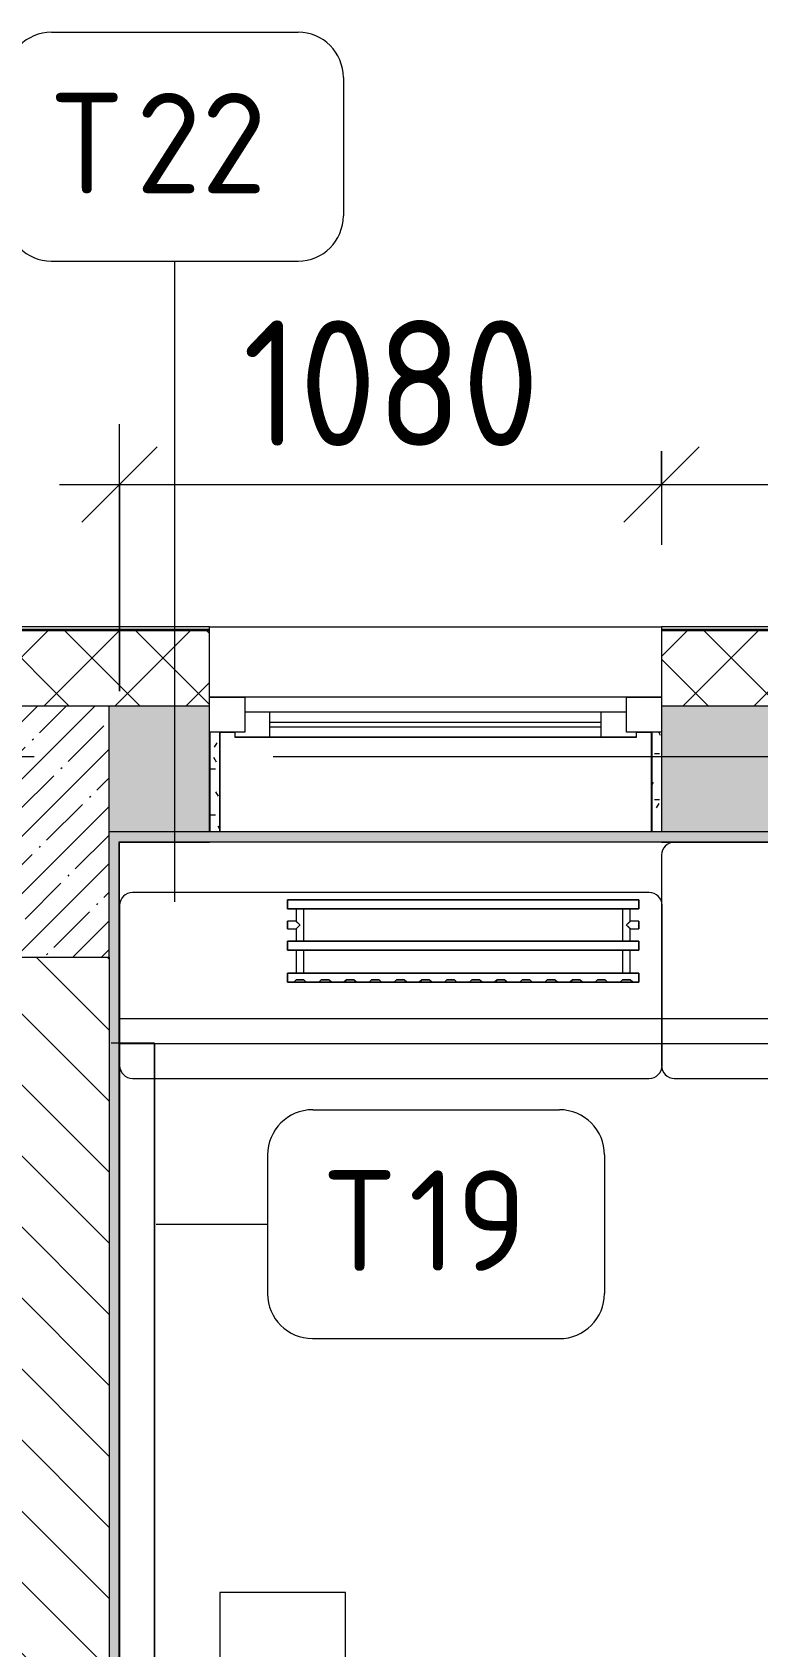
# Model space of a CAD drawing. Header units: millimetres. Extents: x 81566 to 292854, y -8553 to 29000.
# Drawn here: x 110897 to 112341, y 19527 to 22742 of the extents above; entities that cross this region are included whole.
import ezdxf

# ---------------------------------------------------------------- set-up
doc = ezdxf.new("R2010")
doc.units = ezdxf.units.MM
doc.linetypes.add('Осевая', pattern=[3175, 635, -476.25, 1587.5, -476.25])
for name, color, linetype, lineweight in [('A-ANNO-DIMS', 7, 'Continuous', 9), ('A-ANNO-DIMS-100', 7, 'Continuous', 9), ('A-GLAZ', 7, 'Continuous', 9), ('A-GLAZ-1', 7, 'Continuous', 13), ('A-WALL', 7, 'Continuous', 9), ('I-FURN-IDEN', 7, 'Continuous', 9), ('I-WALL', 7, 'Continuous', 9), ('S-COLS', 7, 'Continuous', 9), ('Оси-2', 7, 'Осевая', 9)]:
    doc.layers.add(name, color=color, linetype=linetype, lineweight=lineweight)
for name, color, linetype, lineweight, true_color in [('A-WALL-1', 9, 'Continuous', 9, 0x808080), ('A-WALL-FNSH-1', 9, 'Continuous', 9, 0x808080), ('I-FURN-1', 9, 'Continuous', 9, 0x808080), ('M-EQPM-1', 7, 'Continuous', 9, 0xb2b2b2)]:
    doc.layers.add(name, color=color, linetype=linetype, lineweight=lineweight, true_color=true_color)
doc.styles.add('GOST Common', font='GOST_Common.ttf', dxfattribs={"height": 200})
doc.styles.add('ISOCPEUR', font='isocpeur.ttf', dxfattribs={"width": 0.9, "height": 250})
doc.dimstyles.new('ISO-2_5_0_9К_БОЛЬШОЙ', dxfattribs={"dimscale": 304.8, "dimtxt": 248.995294, "dimasz": 0.492126, "dimexe": 0.393701, "dimexo": 0.984252, "dimgap": 0, "dimtad": 1, "dimdec": 0, "dimrnd": 10, "dimzin": 0, "dimdsep": 46, "dimtxsty": 'ISOCPEUR', "dimblk1": 'OBLIQUE', "dimblk2": 'OBLIQUE', "dimsah": 1, "dimcen": 0.09, "dimdle": 0.393701, "dimazin": 0, "dimtfac": 1, "dimtdec": 4, "dimtix": 1, "dimtmove": 0, "dimatfit": 3, "dimfxl": 1, "dimtvp": 1, "dimtolj": 1, "dimtzin": 0, "dimarcsym": 2})
pattern_1 = [(0, (0, 0), (121.92, 30.48), [10.058, -81.382, 10.058, -81.382, -487.68]), (0, (0, 0), (121.92, 30.48), [-182.88, 10.058, -172.822, 10.058, -81.382, -213.36]), (0, (0, 0), (121.92, 30.48), [-457.2, 10.058, -50.902, 10.058, -142.342]), (120, (45.72, 15.24), (-87.356454, 90.345817), [10.058, -81.382, 10.058, -81.382, -487.68]), (120, (45.72, 15.24), (-87.356454, 90.345817), [-182.88, 10.058, -172.822, 10.058, -81.382, -213.36]), (120, (45.72, 15.24), (-87.356454, 90.345817), [-457.2, 10.058, -50.902, 10.058, -142.342]), (240, (60.96, 76.2), (-34.563546, -120.825817), [10.058, -81.382, 10.058, -81.382, -487.68]), (240, (60.96, 76.2), (-34.563546, -120.825817), [-182.88, 10.058, -172.822, 10.058, -81.382, -213.36]), (240, (60.96, 76.2), (-34.563546, -120.825817), [-457.2, 10.058, -50.902, 10.058, -142.342])]

# ---------------------------------------------------------------- blocks, each defined once
blk = doc.blocks.new('120_Окно_СКБ_1Ст - 120_Окно_СКБ_1Ст 900х2500_h_ с форточкой-V1-План расстановки мебели и оборудования 2 этажа в осях 23-33')
at = {"layer": 'A-GLAZ'}
for p, q in [((450, -57), (-450, -57)), ((-429.6, -127), (-400, -127)), ((-330, -107), (330, -107)), ((330, -117), (-330, -117)), ((400, -127), (430.4, -127))]:
    blk.add_line(p, q, dxfattribs=at)
at = {"layer": 'A-GLAZ-1'}
for p, q in [((-450, -127), (-450, -57)), ((-450, -57), (-380, -57)), ((-380, -57), (-380, -127)), ((380, -127), (380, -57)), ((380, -57), (450, -57)), ((450, -57), (450, -127)), ((380, -87), (-380, -87)), ((-380, -87), (-380, -127)), ((-330, -137), (-330, -87)), ((330, -137), (330, -87)), ((380, -127), (380, -87)), ((-380, -127), (-450, -127)), ((-380, -127), (-400, -127)), ((-400, -127), (-400, -137)), ((450, -127), (380, -127)), ((400, -127), (380, -127)), ((400, -137), (400, -127)), ((-400, -137), (400, -137)), ((400, -137), (-400, -137))]:
    blk.add_line(p, q, dxfattribs=at)
blk = doc.blocks.new('BSC_Колонна _Прямоугольная - 700х500-V21-План расстановки мебели и оборудования 2 этажа в осях 23-33')
at = {"layer": 'S-COLS'}
h = blk.add_hatch(dxfattribs=at)
h.set_pattern_fill('FP_34', color=256, style=0, pattern_type=2)
h.set_pattern_definition([(45, (-110700, -21150), (-57.024626, 57.024626), []), (45, (-110642.975, -21150), (-57.024626, 57.024626), [100.806, -20.161, 3.353, -16.808])])
h.paths.add_polyline_path([(-350, -250), (350, -250), (350, 250), (-350, 250), (-350, 112.9)])
for p, q in [((350, 250), (-350, 250)), ((-350, 250), (-350, -250)), ((350, -250), (350, 250)), ((-350, -250), (350, -250))]:
    blk.add_line(p, q, dxfattribs=at)
blk = doc.blocks.new('Стол базовый прямоугольный - 5_7-26328560-План расстановки мебели и оборудования 2 этажа в осях 23-33')
at = {"layer": 'I-FURN-1'}
for p, q in [((1000, 125), (-1000, 125)), ((-1000, 125), (-1000, -125)), ((1000, -125), (1000, 125)), ((-1000, -125), (1000, -125))]:
    blk.add_line(p, q, dxfattribs=at)
blk = doc.blocks.new('radiator_prado_classic_z_tip_30_po exemplyaru - Classic Z Тип 30-300-31134001-План расстановки мебели и оборудования 2 этажа в осях 23-33')
at = {"layer": 'M-EQPM-1'}
for p, q in [((0, 228), (0, 210)), ((700, 228), (0, 228)), ((0, 210), (0, 228)), ((0, 228), (12.5, 228)), ((12.5, 228), (37.5, 228)), ((37.5, 228), (12.5, 228)), ((12.5, 228), (37.5, 228)), ((12.5, 228), (17.5, 223)), ((12.5, 228), (17.5, 223)), ((32.5, 223), (37.5, 228)), ((37.5, 228), (32.5, 223)), ((37.5, 228), (62.5, 228)), ((62.5, 228), (87.5, 228)), ((87.5, 228), (62.5, 228)), ((62.5, 228), (87.5, 228)), ((62.5, 228), (67.5, 223)), ((62.5, 228), (67.5, 223)), ((82.5, 223), (87.5, 228)), ((87.5, 228), (82.5, 223)), ((87.5, 228), (112.5, 228)), ((112.5, 228), (137.5, 228)), ((137.5, 228), (112.5, 228)), ((112.5, 228), (137.5, 228)), ((112.5, 228), (117.5, 223)), ((112.5, 228), (117.5, 223)), ((132.5, 223), (137.5, 228)), ((137.5, 228), (132.5, 223)), ((137.5, 228), (162.5, 228)), ((162.5, 228), (187.5, 228)), ((187.5, 228), (162.5, 228)), ((162.5, 228), (187.5, 228)), ((162.5, 228), (167.5, 223)), ((162.5, 228), (167.5, 223)), ((182.5, 223), (187.5, 228)), ((187.5, 228), (182.5, 223)), ((187.5, 228), (212.5, 228)), ((212.5, 228), (237.5, 228)), ((237.5, 228), (212.5, 228)), ((212.5, 228), (237.5, 228)), ((212.5, 228), (217.5, 223)), ((212.5, 228), (217.5, 223)), ((232.5, 223), (237.5, 228)), ((237.5, 228), (232.5, 223)), ((237.5, 228), (262.5, 228)), ((262.5, 228), (287.5, 228)), ((287.5, 228), (262.5, 228)), ((262.5, 228), (287.5, 228)), ((262.5, 228), (267.5, 223)), ((262.5, 228), (267.5, 223)), ((282.5, 223), (287.5, 228)), ((287.5, 228), (282.5, 223)), ((287.5, 228), (312.5, 228)), ((312.5, 228), (337.5, 228)), ((337.5, 228), (312.5, 228)), ((312.5, 228), (337.5, 228)), ((312.5, 228), (317.5, 223)), ((312.5, 228), (317.5, 223)), ((332.5, 223), (337.5, 228)), ((337.5, 228), (332.5, 223)), ((337.5, 228), (362.5, 228)), ((362.5, 228), (387.5, 228)), ((387.5, 228), (362.5, 228)), ((362.5, 228), (387.5, 228)), ((362.5, 228), (367.5, 223)), ((362.5, 228), (367.5, 223)), ((382.5, 223), (387.5, 228)), ((387.5, 228), (382.5, 223)), ((387.5, 228), (412.5, 228)), ((412.5, 228), (437.5, 228)), ((437.5, 228), (412.5, 228)), ((412.5, 228), (437.5, 228)), ((412.5, 228), (417.5, 223)), ((412.5, 228), (417.5, 223)), ((432.5, 223), (437.5, 228)), ((437.5, 228), (432.5, 223)), ((437.5, 228), (462.5, 228)), ((462.5, 228), (487.5, 228)), ((487.5, 228), (462.5, 228)), ((462.5, 228), (487.5, 228)), ((462.5, 228), (467.5, 223)), ((462.5, 228), (467.5, 223)), ((482.5, 223), (487.5, 228)), ((487.5, 228), (482.5, 223)), ((487.5, 228), (512.5, 228)), ((512.5, 228), (537.5, 228)), ((537.5, 228), (512.5, 228)), ((512.5, 228), (537.5, 228)), ((512.5, 228), (517.5, 223)), ((512.5, 228), (517.5, 223)), ((532.5, 223), (537.5, 228)), ((537.5, 228), (532.5, 223)), ((537.5, 228), (562.5, 228)), ((562.5, 228), (587.5, 228)), ((587.5, 228), (562.5, 228)), ((562.5, 228), (587.5, 228)), ((562.5, 228), (567.5, 223)), ((562.5, 228), (567.5, 223)), ((582.5, 223), (587.5, 228)), ((587.5, 228), (582.5, 223)), ((587.5, 228), (612.5, 228)), ((612.5, 228), (637.5, 228)), ((637.5, 228), (612.5, 228)), ((612.5, 228), (637.5, 228)), ((612.5, 228), (617.5, 223)), ((612.5, 228), (617.5, 223)), ((632.5, 223), (637.5, 228)), ((637.5, 228), (632.5, 223)), ((637.5, 228), (662.5, 228)), ((662.5, 228), (687.5, 228)), ((687.5, 228), (662.5, 228)), ((662.5, 228), (687.5, 228)), ((662.5, 228), (667.5, 223)), ((662.5, 228), (667.5, 223)), ((682.5, 223), (687.5, 228)), ((687.5, 228), (682.5, 223)), ((687.5, 228), (700, 228)), ((700, 210), (700, 228)), ((700, 228), (700, 210)), ((0, 210), (700, 210)), ((17.5, 210), (0, 210)), ((32.5, 223), (17.5, 223)), ((17.5, 223), (32.5, 223)), ((17.5, 210), (17.5, 164)), ((17.5, 210), (17.5, 164)), ((25, 210), (17.5, 210)), ((17.5, 210), (17.8, 210)), ((21.2, 210), (17.5, 210)), ((17.5, 210), (32.5, 210)), ((17.8, 210), (28.7, 210)), ((31.5, 210), (18.5, 210)), ((26.9, 210), (21.2, 210)), ((28.7, 210), (25, 210)), ((32.5, 210), (26.9, 210)), ((31.5, 210), (28.7, 210)), ((28.7, 210), (30.3, 210)), ((30.3, 210), (32.5, 210)), ((32.5, 210), (31.5, 210)), ((32.5, 164), (32.5, 210)), ((32.5, 164), (32.5, 210)), ((667.5, 210), (32.5, 210)), ((82.5, 223), (67.5, 223)), ((67.5, 223), (82.5, 223)), ((132.5, 223), (117.5, 223)), ((117.5, 223), (132.5, 223)), ((182.5, 223), (167.5, 223)), ((167.5, 223), (182.5, 223)), ((232.5, 223), (217.5, 223)), ((217.5, 223), (232.5, 223)), ((282.5, 223), (267.5, 223)), ((267.5, 223), (282.5, 223)), ((332.5, 223), (317.5, 223)), ((317.5, 223), (332.5, 223)), ((382.5, 223), (367.5, 223)), ((367.5, 223), (382.5, 223)), ((432.5, 223), (417.5, 223)), ((417.5, 223), (432.5, 223)), ((482.5, 223), (467.5, 223)), ((467.5, 223), (482.5, 223)), ((532.5, 223), (517.5, 223)), ((517.5, 223), (532.5, 223)), ((582.5, 223), (567.5, 223)), ((567.5, 223), (582.5, 223)), ((632.5, 223), (617.5, 223)), ((617.5, 223), (632.5, 223)), ((682.5, 223), (667.5, 223)), ((667.5, 223), (682.5, 223)), ((667.5, 210), (667.5, 164)), ((667.5, 210), (667.5, 164)), ((668.5, 210), (667.5, 210)), ((667.5, 210), (682.5, 210)), ((671.2, 210), (667.5, 210)), ((667.5, 210), (671.2, 210)), ((669.7, 210), (668.5, 210)), ((681.5, 210), (668.5, 210)), ((678.7, 210), (669.7, 210)), ((673.1, 210), (671.2, 210)), ((671.2, 210), (682.5, 210)), ((682.5, 210), (673.1, 210)), ((682.5, 210), (678.7, 210)), ((682.5, 164), (682.5, 210)), ((682.5, 164), (682.5, 210)), ((700, 210), (682.5, 210)), ((700, 164), (0, 164)), ((0, 164), (0, 146)), ((0, 146), (0, 164)), ((0, 164), (17.5, 164)), ((26.9, 164), (17.5, 164)), ((17.5, 164), (28.7, 164)), ((18.5, 164), (17.5, 164)), ((17.5, 164), (32.5, 164)), ((26.9, 164), (18.5, 164)), ((18.5, 164), (31.5, 164)), ((32.2, 164), (26.9, 164)), ((28.7, 164), (26.9, 164)), ((28.7, 164), (32.5, 164)), ((31.5, 164), (28.7, 164)), ((32.2, 164), (31.5, 164)), ((32.5, 164), (32.2, 164)), ((32.5, 164), (32.2, 164)), ((32.5, 164), (667.5, 164)), ((675, 164), (667.5, 164)), ((667.5, 164), (682.5, 164)), ((673.1, 164), (667.5, 164)), ((667.5, 164), (669.7, 164)), ((668.5, 164), (681.5, 164)), ((669.7, 164), (671.2, 164)), ((671.2, 164), (678.7, 164)), ((682.5, 164), (673.1, 164)), ((681.5, 164), (675, 164)), ((678.7, 164), (682.2, 164)), ((682.5, 164), (681.5, 164)), ((682.2, 164), (682.5, 164)), ((682.5, 164), (700, 164)), ((700, 146), (700, 164)), ((700, 164), (700, 146)), ((0, 146), (700, 146)), ((17.5, 146), (0, 146)), ((17.5, 146), (17.5, 121.5)), ((17.5, 146), (17.5, 121.5)), ((17.5, 146), (28.7, 146)), ((17.8, 146), (17.5, 146)), ((17.5, 146), (28.7, 146)), ((32.5, 146), (17.5, 146)), ((19.7, 146), (17.8, 146)), ((31.5, 146), (18.5, 146)), ((21.2, 146), (19.7, 146)), ((23.1, 146), (21.2, 146)), ((26.9, 146), (23.1, 146)), ((28.7, 146), (26.9, 146)), ((28.7, 146), (31.5, 146)), ((32.5, 146), (28.7, 146)), ((28.7, 146), (30.3, 146)), ((30.3, 146), (31.5, 146)), ((31.5, 146), (32.5, 146)), ((31.5, 146), (32.5, 146)), ((32.5, 82), (32.5, 146)), ((32.5, 82), (32.5, 146)), ((667.5, 146), (32.5, 146)), ((667.5, 146), (667.5, 82)), ((667.5, 146), (667.5, 82)), ((667.5, 146), (675, 146)), ((682.5, 146), (667.5, 146)), ((667.5, 146), (681.5, 146)), ((673.1, 146), (667.5, 146)), ((681.5, 146), (668.5, 146)), ((675, 146), (673.1, 146)), ((675, 146), (678.7, 146)), ((682.5, 146), (675, 146)), ((678.7, 146), (681.5, 146)), ((681.5, 146), (682.5, 146)), ((681.5, 146), (682.5, 146)), ((682.5, 121.5), (682.5, 146)), ((682.5, 121.5), (682.5, 146)), ((700, 146), (682.5, 146)), ((17.5, 121.5), (0, 121.5)), ((17.5, 121.5), (0, 121.5)), ((0, 121.5), (0, 121.2)), ((0, 106.5), (0, 121.5)), ((0, 121.2), (0, 106.8)), ((0, 121.2), (0, 120.5)), ((0, 120.5), (0, 121.2)), ((0, 121.2), (0, 121.2)), ((0, 120.5), (0, 119.3)), ((0, 119.3), (0, 120.5)), ((0, 119.3), (0, 117.8)), ((0, 117.8), (0, 119.3)), ((0, 117.8), (0, 115.9)), ((0, 115.9), (0, 117.8)), ((0, 115.9), (0, 114)), ((0, 114), (0, 115.9)), ((0, 114), (0, 112.1)), ((0, 112.1), (0, 114)), ((0, 112.1), (0, 110.2)), ((0, 110.2), (0, 112.1)), ((0, 110.2), (0, 108.7)), ((0, 108.7), (0, 110.2)), ((0, 108.7), (0, 106.8)), ((0, 106.8), (0, 108.7)), ((0, 106.8), (0, 106.5)), ((0, 106.8), (0, 106.8)), ((0, 106.5), (17.5, 106.5)), ((0, 106.5), (17.5, 106.5)), ((17.5, 106.5), (17.5, 82)), ((17.5, 106.5), (17.5, 82)), ((700, 121.5), (682.5, 121.5)), ((700, 121.5), (682.5, 121.5)), ((682.5, 82), (682.5, 106.5)), ((682.5, 106.5), (700, 106.5)), ((682.5, 82), (682.5, 106.5)), ((682.5, 106.5), (700, 106.5)), ((700, 121.5), (700, 106.5)), ((700, 121.2), (700, 121.5)), ((700, 121.5), (700, 121.2)), ((700, 121.2), (700, 121.5)), ((700, 106.8), (700, 121.2)), ((700, 121.2), (700, 106.8)), ((700, 119.3), (700, 121.2)), ((700, 114), (700, 119.3)), ((700, 112.1), (700, 114)), ((700, 107.5), (700, 112.1)), ((700, 106.8), (700, 107.5)), ((700, 106.5), (700, 106.8)), ((700, 106.8), (700, 106.5)), ((700, 106.5), (700, 106.8)), ((700, 82), (0, 82)), ((0, 82), (0, 64)), ((0, 64), (0, 82)), ((0, 82), (17.5, 82)), ((32.5, 82), (17.5, 82)), ((17.5, 82), (17.8, 82)), ((17.8, 82), (17.5, 82)), ((17.5, 82), (32.5, 82)), ((17.8, 82), (18.5, 82)), ((18.5, 82), (17.8, 82)), ((18.5, 82), (23.1, 82)), ((25, 82), (18.5, 82)), ((18.5, 82), (31.5, 82)), ((23.1, 82), (32.2, 82)), ((31.5, 82), (25, 82)), ((32.2, 82), (31.5, 82)), ((32.2, 82), (32.5, 82)), ((32.5, 82), (32.2, 82)), ((32.5, 82), (667.5, 82)), ((669.7, 82), (667.5, 82)), ((667.5, 82), (682.5, 82)), ((675, 82), (667.5, 82)), ((667.5, 82), (667.8, 82)), ((667.8, 82), (682.2, 82)), ((668.5, 82), (681.5, 82)), ((678.7, 82), (669.7, 82)), ((678.7, 82), (675, 82)), ((682.2, 82), (678.7, 82)), ((681.5, 82), (678.7, 82)), ((682.5, 82), (681.5, 82)), ((682.5, 82), (682.2, 82)), ((682.2, 82), (682.5, 82)), ((682.5, 82), (700, 82)), ((700, 64), (700, 82)), ((700, 82), (700, 64)), ((700, 64), (0, 64)), ((0, 64), (700, 64))]:
    blk.add_line(p, q, dxfattribs=at)
for points, knots in [([(17.8, 121.2), (17.7, 121.3), (17.7, 121.3), (17.5, 121.5), (17.5, 121.5), (17.5, 121.5)], [0.8571429, 0.8571429, 0.8571429, 0.8571429, 0.8928571, 0.9285714, 1, 1, 1, 1]), ([(17.5, 121.5), (17.5, 121.5), (17.5, 121.5), (17.7, 121.3), (17.7, 121.3), (17.8, 121.2)], [0, 0, 0, 0, 0.0714286, 0.1071429, 0.1428571, 0.1428571, 0.1428571, 0.1428571]), ([(17.5, 121.5), (17.5, 121.5), (17.5, 121.5), (17.7, 121.3), (17.7, 121.3), (17.8, 121.2)], [0, 0, 0, 0, 0.0714286, 0.1071429, 0.1428571, 0.1428571, 0.1428571, 0.1428571]), ([(25, 114), (24.5, 114.5), (23.6, 115.4), (22.4, 116.6), (21.6, 117.4), (21.1, 117.9), (20.8, 118.2), (20.5, 118.5), (20.2, 118.8), (19.8, 119.1), (19.6, 119.4), (19.3, 119.7), (19, 120), (18.7, 120.3), (18.5, 120.5), (18.3, 120.7), (18.1, 120.9), (17.9, 121.1), (17.8, 121.2), (17.7, 121.3), (17.5, 121.5), (17.5, 121.5), (17.5, 121.5)], [0, 0, 0, 0, 0.142857, 0.285714, 0.357143, 0.392857, 0.428571, 0.464286, 0.5, 0.535714, 0.571429, 0.607143, 0.642857, 0.678571, 0.714286, 0.75, 0.785714, 0.821429, 0.857143, 0.892857, 0.928571, 1, 1, 1, 1]), ([(17.5, 106.5), (17.5, 106.5), (17.5, 106.5), (17.7, 106.7), (17.8, 106.8), (17.9, 106.9), (18.1, 107.1), (18.3, 107.3), (18.5, 107.5), (18.7, 107.7), (19, 108), (19.3, 108.3), (19.6, 108.6), (19.8, 108.9), (20.3, 109.3), (20.7, 109.7), (21.1, 110.1), (21.6, 110.6), (22.4, 111.4), (23.6, 112.6), (24.5, 113.5), (25, 114)], [0, 0, 0, 0, 0.071429, 0.107143, 0.142857, 0.178571, 0.214286, 0.25, 0.285714, 0.321429, 0.357143, 0.392857, 0.428571, 0.464286, 0.5, 0.571429, 0.607143, 0.642857, 0.714286, 0.857143, 1, 1, 1, 1]), ([(17.5, 106.5), (17.5, 106.5), (17.5, 106.5), (17.7, 106.7), (17.7, 106.7), (17.8, 106.8)], [0, 0, 0, 0, 0.0714286, 0.1071429, 0.1428571, 0.1428571, 0.1428571, 0.1428571]), ([(17.8, 106.8), (17.7, 106.7), (17.7, 106.7), (17.5, 106.5), (17.5, 106.5), (17.5, 106.5)], [0.8571429, 0.8571429, 0.8571429, 0.8571429, 0.8928571, 0.9285714, 1, 1, 1, 1]), ([(17.8, 106.8), (17.7, 106.7), (17.7, 106.7), (17.5, 106.5), (17.5, 106.5), (17.5, 106.5)], [0.8571429, 0.8571429, 0.8571429, 0.8571429, 0.8928571, 0.9285714, 1, 1, 1, 1]), ([(17.8, 121.2), (17.8, 121.2), (17.9, 121.1), (18.1, 120.9), (18.3, 120.7), (18.5, 120.5), (18.7, 120.3), (19, 120), (19.3, 119.7), (19.6, 119.4), (19.8, 119.1), (20.3, 118.7), (20.7, 118.3), (21.1, 117.9), (21.6, 117.4), (22.4, 116.6), (23.1, 115.9), (23.6, 115.4)], [0.1428571, 0.1428571, 0.1428571, 0.1428571, 0.1785714, 0.2142857, 0.25, 0.2857143, 0.3214286, 0.3571429, 0.3928571, 0.4285714, 0.4642857, 0.5, 0.5714286, 0.6071429, 0.6428571, 0.7142857, 0.8571429, 0.8571429, 0.8571429, 0.8571429]), ([(22.1, 111.1), (21.9, 110.9), (21.6, 110.6), (21.1, 110.1), (20.8, 109.8), (20.5, 109.5), (20.2, 109.2), (19.8, 108.9), (19.6, 108.6), (19.3, 108.3), (19, 108), (18.7, 107.7), (18.5, 107.5), (18.3, 107.3), (18.1, 107.1), (17.9, 106.9), (17.8, 106.8), (17.8, 106.8)], [0.2857143, 0.2857143, 0.2857143, 0.2857143, 0.3571429, 0.3928571, 0.4285714, 0.4642857, 0.5, 0.5357143, 0.5714286, 0.6071429, 0.6428571, 0.6785714, 0.7142857, 0.75, 0.7857143, 0.8214286, 0.8571429, 0.8571429, 0.8571429, 0.8571429]), ([(17.8, 106.8), (17.8, 106.8), (17.9, 106.9), (18.1, 107.1), (18.3, 107.3), (18.5, 107.5), (18.7, 107.7), (19, 108), (19.3, 108.3), (19.6, 108.6), (19.9, 108.8), (20.3, 109.3), (20.6, 109.6), (20.8, 109.8)], [0.1428571, 0.1428571, 0.1428571, 0.1428571, 0.1785714, 0.2142857, 0.25, 0.2857143, 0.3214286, 0.3571429, 0.3928571, 0.4285714, 0.4642857, 0.5, 0.5714286, 0.5714286, 0.5714286, 0.5714286]), ([(19.6, 119.4), (19.7, 119.3), (19.9, 119.2), (20.3, 118.7), (20.6, 118.4), (20.8, 118.2)], [0.4285714, 0.4285714, 0.4285714, 0.4285714, 0.4642857, 0.5, 0.5714286, 0.5714286, 0.5714286, 0.5714286]), ([(22.1, 116.9), (21.9, 117.1), (21.6, 117.4), (21.1, 117.9), (20.9, 118.1), (20.8, 118.2)], [0.2857143, 0.2857143, 0.2857143, 0.2857143, 0.3571429, 0.3928571, 0.4285714, 0.4285714, 0.4285714, 0.4285714]), ([(20.8, 118.2), (20.9, 118.1), (21.1, 117.9), (21.6, 117.4), (21.9, 117.1), (22.1, 116.9)], [0.5714286, 0.5714286, 0.5714286, 0.5714286, 0.6071429, 0.6428571, 0.7142857, 0.7142857, 0.7142857, 0.7142857]), ([(20.8, 109.8), (20.9, 109.9), (21.1, 110.1), (21.6, 110.6), (21.9, 110.9), (22.1, 111.1)], [0.5714286, 0.5714286, 0.5714286, 0.5714286, 0.6071429, 0.6428571, 0.7142857, 0.7142857, 0.7142857, 0.7142857]), ([(22.1, 111.1), (21.9, 110.9), (21.6, 110.6), (21.1, 110.1), (20.9, 109.9), (20.8, 109.8)], [0.2857143, 0.2857143, 0.2857143, 0.2857143, 0.3571429, 0.3928571, 0.4285714, 0.4285714, 0.4285714, 0.4285714]), ([(675, 114), (675.5, 114.5), (676.4, 115.4), (677.6, 116.6), (678.4, 117.4), (678.9, 117.9), (679.2, 118.2), (679.5, 118.5), (679.8, 118.8), (680.1, 119.2), (680.4, 119.4), (680.7, 119.7), (681, 120), (681.3, 120.3), (681.5, 120.5), (681.7, 120.7), (681.9, 120.9), (682.1, 121.1), (682.2, 121.2), (682.3, 121.3), (682.5, 121.5), (682.5, 121.5), (682.5, 121.5)], [0, 0, 0, 0, 0.142857, 0.285714, 0.357143, 0.392857, 0.428571, 0.464286, 0.5, 0.535714, 0.571429, 0.607143, 0.642857, 0.678571, 0.714286, 0.75, 0.785714, 0.821429, 0.857143, 0.892857, 0.928571, 1, 1, 1, 1]), ([(682.5, 106.5), (682.5, 106.5), (682.5, 106.5), (682.3, 106.7), (682.2, 106.8), (682.1, 106.9), (681.9, 107.1), (681.7, 107.3), (681.5, 107.5), (681.3, 107.7), (681, 108), (680.7, 108.3), (680.4, 108.6), (680.1, 108.8), (679.7, 109.3), (679.3, 109.7), (678.9, 110.1), (678.4, 110.6), (677.6, 111.4), (676.4, 112.6), (675.5, 113.5), (675, 114)], [0, 0, 0, 0, 0.071429, 0.107143, 0.142857, 0.178571, 0.214286, 0.25, 0.285714, 0.321429, 0.357143, 0.392857, 0.428571, 0.464286, 0.5, 0.571429, 0.607143, 0.642857, 0.714286, 0.857143, 1, 1, 1, 1]), ([(682.2, 121.2), (682.2, 121.2), (682.1, 121.1), (681.9, 120.9), (681.7, 120.7), (681.5, 120.5), (681.3, 120.3), (681, 120), (680.7, 119.7), (680.4, 119.4), (680.1, 119.2), (679.7, 118.7), (679.3, 118.3), (678.9, 117.9), (678.4, 117.4), (677.6, 116.6), (676.9, 115.9), (676.4, 115.4)], [0.1428571, 0.1428571, 0.1428571, 0.1428571, 0.1785714, 0.2142857, 0.25, 0.2857143, 0.3214286, 0.3571429, 0.3928571, 0.4285714, 0.4642857, 0.5, 0.5714286, 0.6071429, 0.6428571, 0.7142857, 0.8571429, 0.8571429, 0.8571429, 0.8571429]), ([(682.2, 121.2), (682.2, 121.2), (682.1, 121.1), (681.9, 120.9), (681.7, 120.7), (681.5, 120.5), (681.3, 120.3), (681, 120), (680.7, 119.7), (680.4, 119.4), (680.1, 119.2), (679.7, 118.7), (679.3, 118.3), (678.9, 117.9), (678.4, 117.4), (677.6, 116.6), (676.9, 115.9), (676.4, 115.4)], [0.1428571, 0.1428571, 0.1428571, 0.1428571, 0.1785714, 0.2142857, 0.25, 0.2857143, 0.3214286, 0.3571429, 0.3928571, 0.4285714, 0.4642857, 0.5, 0.5714286, 0.6071429, 0.6428571, 0.7142857, 0.8571429, 0.8571429, 0.8571429, 0.8571429]), ([(677.9, 116.9), (678.1, 117.1), (678.4, 117.4), (678.9, 117.9), (679.2, 118.2), (679.5, 118.5), (679.8, 118.8), (680.1, 119.2), (680.4, 119.4), (680.7, 119.7), (681, 120), (681.3, 120.3), (681.5, 120.5), (681.7, 120.7), (681.9, 120.9), (682.1, 121.1), (682.2, 121.2), (682.2, 121.2)], [0.2857143, 0.2857143, 0.2857143, 0.2857143, 0.3571429, 0.3928571, 0.4285714, 0.4642857, 0.5, 0.5357143, 0.5714286, 0.6071429, 0.6428571, 0.6785714, 0.7142857, 0.75, 0.7857143, 0.8214286, 0.8571429, 0.8571429, 0.8571429, 0.8571429]), ([(677.9, 111.1), (678.1, 110.9), (678.4, 110.6), (678.9, 110.1), (679.2, 109.8), (679.5, 109.5), (679.8, 109.2), (680.1, 108.8), (680.3, 108.7), (680.4, 108.6)], [0.2857143, 0.2857143, 0.2857143, 0.2857143, 0.3571429, 0.3928571, 0.4285714, 0.4642857, 0.5, 0.5357143, 0.5714286, 0.5714286, 0.5714286, 0.5714286]), ([(677.9, 111.1), (678.1, 110.9), (678.4, 110.6), (678.9, 110.1), (679.2, 109.8), (679.5, 109.5), (679.8, 109.2), (680.1, 108.8), (680.4, 108.6), (680.7, 108.3), (681, 108), (681.3, 107.7), (681.5, 107.5), (681.7, 107.3), (681.9, 107.1), (682.1, 106.9), (682.2, 106.8), (682.2, 106.8)], [0.2857143, 0.2857143, 0.2857143, 0.2857143, 0.3571429, 0.3928571, 0.4285714, 0.4642857, 0.5, 0.5357143, 0.5714286, 0.6071429, 0.6428571, 0.6785714, 0.7142857, 0.75, 0.7857143, 0.8214286, 0.8571429, 0.8571429, 0.8571429, 0.8571429]), ([(682.2, 106.8), (682.2, 106.8), (682.1, 106.9), (681.9, 107.1), (681.7, 107.3), (681.5, 107.5), (681.3, 107.7), (681, 108), (680.7, 108.3), (680.4, 108.6), (680.1, 108.8), (679.7, 109.3), (679.3, 109.7), (678.9, 110.1), (678.4, 110.6), (678.1, 110.9), (677.9, 111.1)], [0.1428571, 0.1428571, 0.1428571, 0.1428571, 0.1785714, 0.2142857, 0.25, 0.2857143, 0.3214286, 0.3571429, 0.3928571, 0.4285714, 0.4642857, 0.5, 0.5714286, 0.6071429, 0.6428571, 0.7142857, 0.7142857, 0.7142857, 0.7142857]), ([(682.5, 121.5), (682.5, 121.5), (682.5, 121.5), (682.3, 121.3), (682.3, 121.3), (682.2, 121.2)], [0, 0, 0, 0, 0.0714286, 0.1071429, 0.1428571, 0.1428571, 0.1428571, 0.1428571]), ([(682.5, 121.5), (682.5, 121.5), (682.5, 121.5), (682.3, 121.3), (682.3, 121.3), (682.2, 121.2)], [0, 0, 0, 0, 0.0714286, 0.1071429, 0.1428571, 0.1428571, 0.1428571, 0.1428571]), ([(682.2, 121.2), (682.3, 121.3), (682.3, 121.3), (682.5, 121.5), (682.5, 121.5), (682.5, 121.5)], [0.8571429, 0.8571429, 0.8571429, 0.8571429, 0.8928571, 0.9285714, 1, 1, 1, 1]), ([(682.2, 106.8), (682.3, 106.7), (682.3, 106.7), (682.5, 106.5), (682.5, 106.5), (682.5, 106.5)], [0.8571429, 0.8571429, 0.8571429, 0.8571429, 0.8928571, 0.9285714, 1, 1, 1, 1]), ([(682.2, 106.8), (682.3, 106.7), (682.3, 106.7), (682.5, 106.5), (682.5, 106.5), (682.5, 106.5)], [0.8571429, 0.8571429, 0.8571429, 0.8571429, 0.8928571, 0.9285714, 1, 1, 1, 1]), ([(682.5, 106.5), (682.5, 106.5), (682.5, 106.5), (682.3, 106.7), (682.3, 106.7), (682.2, 106.8)], [0, 0, 0, 0, 0.0714286, 0.1071429, 0.1428571, 0.1428571, 0.1428571, 0.1428571])]:
    blk.add_open_spline(points, degree=3, knots=knots, dxfattribs=at)
for points in [[(20.8, 118.2), (20.7, 118.3), (20.5, 118.5), (20.2, 118.8), (19.9, 119.2), (19.6, 119.4), (19.3, 119.7), (19, 120), (18.7, 120.3), (18.5, 120.5), (18.3, 120.7), (18.1, 120.9), (17.9, 121.1), (17.8, 121.2), (17.8, 121.2)], [(17.8, 121.2), (17.8, 121.2), (17.9, 121.1), (18.1, 120.9), (18.3, 120.7), (18.5, 120.5), (18.7, 120.3), (19, 120), (19.3, 119.7), (19.5, 119.5), (19.6, 119.4)], [(20.8, 109.8), (20.7, 109.7), (20.5, 109.5), (20.2, 109.2), (19.9, 108.8), (19.6, 108.6), (19.3, 108.3), (19, 108), (18.7, 107.7), (18.5, 107.5), (18.3, 107.3), (18.1, 107.1), (17.9, 106.9), (17.8, 106.8), (17.8, 106.8)], [(23.6, 115.4), (23.1, 115.9), (22.6, 116.4), (22.1, 116.9)], [(22.1, 116.9), (22.6, 116.4), (23.1, 115.9), (23.6, 115.4)], [(25, 114), (24.5, 113.5), (23.6, 112.6), (22.6, 111.6), (22.1, 111.1)], [(22.1, 111.1), (22.6, 111.6), (23.1, 112.1), (23.6, 112.6)], [(23.6, 112.6), (23.1, 112.1), (22.6, 111.6), (22.1, 111.1)], [(25, 114), (24.5, 114.5), (24, 115), (23.6, 115.4)], [(23.6, 115.4), (24, 115), (24.5, 114.5), (25, 114)], [(23.6, 115.4), (24, 115), (24.5, 114.5), (25, 114)], [(23.6, 112.6), (24, 113), (24.5, 113.5), (25, 114)], [(25, 114), (24.5, 113.5), (24, 113), (23.6, 112.6)], [(676.4, 115.4), (676, 115), (675.5, 114.5), (675, 114)], [(676.4, 115.4), (676, 115), (675.5, 114.5), (675, 114)], [(675, 114), (675.5, 114.5), (676, 115), (676.4, 115.4)], [(675, 114), (675.5, 113.5), (676.4, 112.6), (677.4, 111.6), (677.9, 111.1)], [(675, 114), (675.5, 113.5), (676, 113), (676.4, 112.6)], [(677.9, 111.1), (677.4, 111.6), (676.4, 112.6), (675.5, 113.5), (675, 114)], [(676.4, 115.4), (676.9, 115.9), (677.4, 116.4), (677.9, 116.9)], [(676.4, 112.6), (676.9, 112.1), (677.4, 111.6), (677.9, 111.1)], [(680.4, 108.6), (680.5, 108.5), (680.7, 108.3), (681, 108), (681.3, 107.7), (681.4, 107.6), (681.5, 107.5)], [(681.5, 107.5), (681.6, 107.4), (681.7, 107.3), (681.9, 107.1), (682.1, 106.9), (682.2, 106.8), (682.2, 106.8)]]:
    blk.add_open_spline(points, degree=3, dxfattribs=at)
blk = doc.blocks.new('Мат в спортивном зале - Т19-V261-План расстановки мебели и оборудования 2 этажа в осях 23-33')
at = {"layer": 'I-FURN-1'}
for p, q in [((-548.7, 925.9), (-548.7, 906.7)), ((881.3, 909.3), (-548.7, 909.3)), ((-548.7, 909.3), (-548.7, 839.3)), ((-548.7, 839.3), (-548.7, 909.3)), ((-548.7, 909.3), (881.3, 909.3)), ((881.3, 906.7), (881.3, 925.9)), ((881.3, 839.3), (881.3, 909.3)), ((-548.7, 839.3), (881.3, 839.3)), ((880.3, 839.3), (-548.7, 839.3))]:
    blk.add_line(p, q, dxfattribs=at)
blk = doc.blocks.new('Мат 1100х400х800_h_ - 0965 x 1905mm - Twin-31181967-План расстановки мебели и оборудования 2 этажа в осях 23-33')
at = {"layer": 'I-FURN-1'}
for p, q in [((665.9, 951.3), (-433.3, 951.3)), ((-458.7, 925.9), (-458.7, 506.7)), ((691.3, 506.7), (691.3, 925.9)), ((-433.3, 481.3), (665.9, 481.3))]:
    blk.add_line(p, q, dxfattribs=at)
for centre, start, end in [((-433.3, 925.9), 90, 180), ((665.9, 925.9), 0, 90), ((-433.3, 506.7), 180, 270), ((665.9, 506.7), 270, 360)]:
    blk.add_arc(centre, 25.4, start, end, dxfattribs=at)
blk = doc.blocks.new('Мат 1080х300х800_h_ около окна - Т22-31188550-План расстановки мебели и оборудования 2 этажа в осях 23-33')
at = {"layer": 'I-FURN-1'}
for p, q in [((595.9, 851.3), (-433.3, 851.3)), ((-458.7, 825.9), (-458.7, 551.3)), ((621.3, 506.7), (621.3, 825.9)), ((-458.7, 551.3), (-458.7, 506.7)), ((-433.3, 481.3), (-389.2, 481.3)), ((-389.2, 481.3), (595.9, 481.3))]:
    blk.add_line(p, q, dxfattribs=at)
for centre, start, end in [((-433.3, 825.9), 90, 180), ((595.9, 825.9), 0, 90), ((-433.3, 506.7), 180, 270), ((595.9, 506.7), 270, 360)]:
    blk.add_arc(centre, 25.4, start, end, dxfattribs=at)
blk = doc.blocks.new('Марка_Мебель - В прямоуг_Balcon_Марка-25523697-План расстановки мебели и оборудования 2 этажа в осях 23-33')
at = {"layer": 'I-FURN-IDEN'}
for p, q in [((-2.455, 2.278), (2.455, 2.278)), ((-3.355, 1.378), (-3.355, -1.384)), ((3.355, 1.378), (3.355, -1.378)), ((-2.461, -2.278), (2.455, -2.278))]:
    blk.add_line(p, q, dxfattribs=at)
for centre, radius, start, end in [((-2.455, 1.378), 0.9, 90, 180), ((2.455, 1.378), 0.9, 0, 90), ((-2.461, -1.384), 0.893, 180, 270), ((2.455, -1.378), 0.9, 270, 0)]:
    blk.add_arc(centre, radius, start, end, dxfattribs=at)
blk = doc.blocks.new('DIMBLOCK28-План расстановки мебели и оборудования 2 этажа в осях 23-33')
at = {"layer": 'A-ANNO-DIMS-100'}
for p, q in [((111071, 21430), (111071, 21961.5)), ((112150, 21908), (112150, 21721.5)), ((112150, 21841.5), (112150, 21908)), ((110951, 21841.5), (112150, 21841.5)), ((111071, 21841.5), (111071, 21430))]:
    blk.add_line(p, q, dxfattribs=at)
at = {"layer": 'A-ANNO-DIMS-100', "lineweight": 20}
for p, q in [((111071, 21841.5), (111146, 21916.5)), ((112150, 21841.5), (112225, 21916.5)), ((111071, 21841.5), (110996, 21766.5)), ((112150, 21841.5), (112075, 21766.5))]:
    blk.add_line(p, q, dxfattribs=at)
at = {"layer": 'A-ANNO-DIMS-100', "color": 0, "insert": (111316, 22168.1), "char_height": 250, "width": 706.764, "attachment_point": 1, "line_spacing_factor": 1.149209, "style": 'ISOCPEUR'}
blk.add_mtext('1080', dxfattribs=at)
blk = doc.blocks.new('_Oblique')
at = {"color": 0, "linetype": 'ByBlock', "lineweight": -2}
blk.add_line((-0.5, -0.5), (0.5, 0.5), dxfattribs=at)
blk = doc.blocks.new('DIMBLOCK29-План расстановки мебели и оборудования 2 этажа в осях 23-33')
at = {"layer": 'A-ANNO-DIMS-100', "lineweight": 20}
for p, q in [((112150, 21841.5), (112225, 21916.5)), ((113300.4, 21841.5), (113375.4, 21916.5)), ((112150, 21841.5), (112075, 21766.5)), ((113300.4, 21841.5), (113225.4, 21766.5))]:
    blk.add_line(p, q, dxfattribs=at)
at = {"layer": 'A-ANNO-DIMS-100'}
for p, q in [((112150, 21908), (112150, 21721.5)), ((112150, 21841.5), (112150, 21908)), ((113300.4, 21908), (113300.4, 21721.5)), ((113300.4, 21841.5), (113300.4, 21908)), ((112150, 21841.5), (113300.4, 21841.5))]:
    blk.add_line(p, q, dxfattribs=at)
at = {"layer": 'A-ANNO-DIMS-100', "color": 0, "insert": (112452.3, 22168.1), "char_height": 250, "width": 655.049, "attachment_point": 1, "line_spacing_factor": 1.149209, "style": 'ISOCPEUR'}
blk.add_mtext('1150', dxfattribs=at)

msp = doc.modelspace()

# ---------------------------------------------------------------- hatches: boundary and pattern name
at = {"layer": 'A-WALL'}
h = msp.add_hatch(dxfattribs=at)
h.set_pattern_fill('FP_1', color=256, style=0, pattern_type=2)
h.set_pattern_definition([(45, (0, 0), (-70.71068, 70.71068), []), (135, (0, 0), (-70.71068, -70.71068), [])])
h.paths.add_polyline_path([(125080, 21400), (125230, 21400), (125230, 21550), (120150.2, 21550), (120150.2, 21400), (124657.8, 21400)])
h.paths.add_polyline_path([(119250.2, 21400), (119250.2, 21550), (117900.4, 21550), (117900.4, 21400), (118838.1, 21400)])
h.paths.add_polyline_path([(117000.4, 21400), (117000.4, 21550), (115600.4, 21550), (115600.4, 21400), (116898.2, 21400)])
h.paths.add_polyline_path([(113300.4, 21400), (113300.4, 21550), (112150, 21550), (112150, 21400), (113018.5, 21400)])
h.paths.add_polyline_path([(111050, 21400), (111250, 21400), (111250, 21550), (109950.4, 21550), (109950.4, 21400), (110432, 21400)])
h.paths.add_polyline_path([(109050.4, 21400), (109050.4, 21550), (107750.4, 21550), (107750.4, 21400), (108492.1, 21400)])
h.paths.add_polyline_path([(106552.2, 21400), (106850.4, 21400), (106850.4, 21550), (105550.2, 21550), (105550.2, 21400), (106050, 21400)])
h.paths.add_polyline_path([(103250.2, 21400), (103250.2, 21550), (102050, 21550), (102050, 21400), (102672.5, 21400)])
h.paths.add_polyline_path([(100800, 21400), (101150, 21400), (101150, 21550), (96610, 21550), (96610, 21400), (100732.6, 21400)])
h.paths.add_polyline_path([(93060, 21400), (93310, 21400), (93310, 21550), (93060, 21550)])
at = {"layer": 'I-WALL'}
h = msp.add_hatch(dxfattribs=at)
h.set_pattern_fill('FP_2', color=256, style=0, pattern_type=2)
h.set_pattern_definition([(45, (0, 0), (-57.024626, 57.024626), []), (45, (57.025, 0), (-57.024626, 57.024626), [100.806, -20.161, 3.353, -16.808])])
h.paths.add_polyline_path([(121210, 21150), (121210, 21400), (120850, 21400), (120850, 21150)])
h.paths.add_polyline_path([(119250.2, 21150), (119250.2, 21400), (117900.4, 21400), (117900.4, 21150), (119161.4, 21150)])
h.paths.add_polyline_path([(117000.4, 21150), (117000.4, 21400), (116100.4, 21400), (116100.4, 21150), (116898.2, 21150)])
h.paths.add_polyline_path([(113300.4, 21150), (113300.4, 21400), (112150, 21400), (112150, 21150), (113018.5, 21150)])
h.paths.add_polyline_path([(111050, 21150), (111250, 21150), (111250, 21400), (111050, 21400), (111050, 21275)])
h.paths.add_polyline_path([(100560, 21150), (100580, 21150), (100580, 21400), (100560, 21400)])
h.paths.add_polyline_path([(109950.4, 21150), (110350, 21150), (110350, 21400), (109950.4, 21400), (109950.4, 21262.9)])
h.paths.add_polyline_path([(109050.4, 21150), (109050.4, 21400), (107750.4, 21400), (107750.4, 21150), (108815.4, 21150)])
h.paths.add_polyline_path([(106552.2, 21150), (106850.4, 21150), (106850.4, 21400), (106050, 21400), (106050, 21150)])
h.paths.add_polyline_path([(102995.8, 21150), (103250.2, 21150), (103250.2, 21400), (102050, 21400), (102050, 21150), (102672.5, 21150)])
h.paths.add_polyline_path([(101075, 21150), (101150, 21150), (101150, 21400), (100800, 21400), (100800, 21150), (101055.9, 21150)])
h = msp.add_hatch(dxfattribs=at)
h.set_pattern_fill('FP_41', color=256, style=0, pattern_type=2)
h.set_pattern_definition(pattern_1)
h.paths.add_polyline_path([(111270.4, 21150), (111270.4, 21348), (111250.4, 21348), (111250.4, 21150)])
h = msp.add_hatch(dxfattribs=at)
h.set_pattern_fill('FP_41', color=256, style=0, pattern_type=2)
h.set_pattern_definition(pattern_1)
h.paths.add_polyline_path([(112150.4, 21150), (112150.4, 21348), (112130.4, 21348), (112130.4, 21150)])
h = msp.add_hatch(dxfattribs=at)
h.set_pattern_fill('FP_41', color=256, style=0, pattern_type=2)
h.set_pattern_definition(pattern_1)
h.paths.add_polyline_path([(115281.7, 21130), (115580.4, 21130), (115580.4, 21150), (111050, 21150), (111050, 21130), (114958.4, 21130)])
h = msp.add_hatch(dxfattribs=at)
h.set_pattern_fill('FP_41', color=256, style=0, pattern_type=2)
h.set_pattern_definition(pattern_1)
h.paths.add_polyline_path([(111070, 13600), (111070, 21130), (111050, 21130), (111050, 13600)])
h = msp.add_hatch(dxfattribs=at)
h.set_pattern_fill('FP_4', color=256, style=0, pattern_type=2)
h.set_pattern_definition([(135, (0, 0), (-70.71068, -70.71068), [])])
h.paths.add_polyline_path([(110850, 13900), (111050, 13900), (111050, 20900), (110850, 20900), (110850, 13980)])

# ---------------------------------------------------------------- linework, layer by layer
at = {"layer": 'A-WALL'}
for p, q in [((111250, 21553), (109950.4, 21553)), ((111250, 21550), (109950.4, 21550)), ((111250, 21558), (112150, 21558)), ((113300.4, 21553), (112150, 21553)), ((113300.4, 21550), (112150, 21550)), ((111250, 21400), (111050, 21400)), ((113300.4, 21400), (112150, 21400)), ((111250, 21150), (111050, 21150)), ((111070, 21130), (111250, 21130)), ((111050, 20900), (111050, 13600))]:
    msp.add_line(p, q, dxfattribs=at)
at = {"layer": 'A-WALL-1'}
for p, q in [((111250, 21150), (111250, 21550)), ((112150, 21550), (112150, 21150)), ((111270.4, 21348), (111250.4, 21348)), ((111250.4, 21348), (111250.4, 21150)), ((111270.4, 21150), (111270.4, 21348)), ((112150.4, 21348), (112130.4, 21348)), ((112130.4, 21348), (112130.4, 21150)), ((112150.4, 21150), (112150.4, 21348)), ((111070, 13600), (111070, 21130)), ((115590.4, 21150), (111250, 21150)), ((111250, 21130), (115580.4, 21130))]:
    msp.add_line(p, q, dxfattribs=at)
at = {"layer": 'A-WALL-FNSH-1'}
for p, q in [((111250, 21558), (109950.4, 21558)), ((111250, 21550), (111250, 21558)), ((113300.4, 21558), (112150, 21558)), ((112150, 21558), (112150, 21550)), ((111271.4, 21348), (111270.4, 21348)), ((111271.4, 21150), (111271.4, 21348)), ((112130.4, 21348), (112129.4, 21348)), ((112129.4, 21348), (112129.4, 21150)), ((111071, 15009), (111071, 21129)), ((111071, 21129), (111250, 21129)), ((111250, 21129), (111250, 21130)), ((112150, 21130), (112150, 21129)), ((112150, 21129), (113300.4, 21129))]:
    msp.add_line(p, q, dxfattribs=at)
at = {"layer": 'I-FURN-IDEN'}
for p, q in [((111180.9, 21010.6), (111180.9, 22286.2)), ((111143.8, 20368.7), (111365.5, 20368.7))]:
    msp.add_line(p, q, dxfattribs=at)
at = {"layer": 'I-WALL'}
for p, q in [((112150, 21129), (111250, 21129)), ((111071, 20778), (115350.4, 20778)), ((115350.4, 20728), (111071, 20728))]:
    msp.add_line(p, q, dxfattribs=at)
at = {"layer": 'Оси-2'}
msp.add_line((84865.6, 21300), (122580, 21300), dxfattribs=at)

# ---------------------------------------------------------------- block references
at = {"layer": 'A-GLAZ'}
msp.add_blockref('120_Окно_СКБ_1Ст - 120_Окно_СКБ_1Ст 900х2500_h_ с форточкой-V1-План расстановки мебели и оборудования 2 этажа в осях 23-33', (111700, 21475), dxfattribs=at)
at = {"layer": 'I-FURN-1'}
for name, p in [('Мат 1100х400х800_h_ - 0965 x 1905mm - Twin-31181967-План расстановки мебели и оборудования 2 этажа в осях 23-33', (112608.7, 20177.7)), ('Мат 1080х300х800_h_ около окна - Т22-31188550-План расстановки мебели и оборудования 2 этажа в осях 23-33', (111529.7, 20177.7))]:
    msp.add_blockref(name, p, dxfattribs=at)
for name, p, rotation in [('Мат в спортивном зале - Т19-V261-План расстановки мебели и оборудования 2 этажа в осях 23-33', (111979.8, 19847.7), 90.00000000000017), ('Стол базовый прямоугольный - 5_7-26328560-План расстановки мебели и оборудования 2 этажа в осях 23-33', (111395.5, 18635.3), 90)]:
    msp.add_blockref(name, p, dxfattribs=dict(at, rotation=rotation))
at = {"layer": 'I-FURN-IDEN', "xscale": 99.99999999999993, "yscale": 99.99999999999993, "zscale": 99.99999999999993}
for p in [(111180.9, 22514), (111701, 20368.7)]:
    msp.add_blockref('Марка_Мебель - В прямоуг_Balcon_Марка-25523697-План расстановки мебели и оборудования 2 этажа в осях 23-33', p, dxfattribs=at)
at = {"layer": 'M-EQPM-1', "rotation": 180}
msp.add_blockref('radiator_prado_classic_z_tip_30_po exemplyaru - Classic Z Тип 30-300-31134001-План расстановки мебели и оборудования 2 этажа в осях 23-33', (112105, 21078.3), dxfattribs=at)
at = {"layer": 'S-COLS'}
msp.add_blockref('BSC_Колонна _Прямоугольная - 700х500-V21-План расстановки мебели и оборудования 2 этажа в осях 23-33', (110700, 21150), dxfattribs=at)

# ---------------------------------------------------------------- texts
at = {"layer": 'I-FURN-IDEN', "char_height": 200, "attachment_point": 1, "style": 'GOST Common'}
for s, insert, width in [('\\fGOST Common|b0|i0|c204|p34|;Т', (110937.9, 22621), 200.422), ('22', (111103.2, 22621), 352.742), ('\\fGOST Common|b0|i0|c204|p34|;Т', (111481, 20475.8), 200.422), ('19', (111646.3, 20475.8), 296.624)]:
    msp.add_mtext(s, dxfattribs=dict(at, insert=insert, width=width))

# ---------------------------------------------------------------- dimensions: what is measured, and where the dimension line sits
at = {"layer": 'A-ANNO-DIMS'}
for base, p1, p2, override, picture, middle in [((112150, 21841.5), (111071, 21130), (112150, 21608), {"dimpost": '<>', "dimfxl": 1180.13772}, 'DIMBLOCK28-План расстановки мебели и оборудования 2 этажа в осях 23-33', (111610.5, 21966.5)), ((113300.4, 21841.5), (112150, 21608), (113300.4, 21608), {"dimpost": '<>', "dimfxl": 1150.448671}, 'DIMBLOCK29-План расстановки мебели и оборудования 2 этажа в осях 23-33', (112725.2, 21966.5))]:
    dim = msp.add_linear_dim(base=base, p1=p1, p2=p2, dimstyle='ISO-2_5_0_9К_БОЛЬШОЙ', override=override, dxfattribs=at)
    dim.commit()
    dim.dimension.update_dxf_attribs({"geometry": picture, "text_midpoint": middle})

doc.saveas('drawing.dxf')
